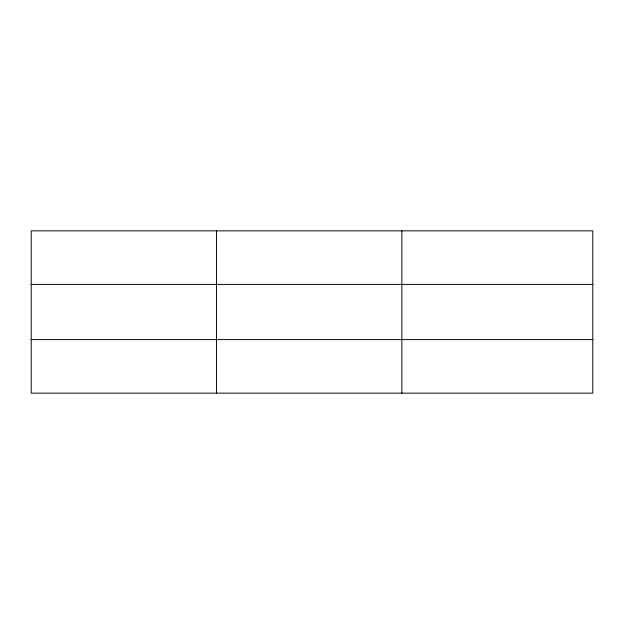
<?xml version="1.0" encoding="UTF-8"?>
<svg xmlns="http://www.w3.org/2000/svg" width="624" height="624" viewBox="0 0 624 624"><rect width="100%" height="100%" fill="white"/><g stroke="black" fill="none" stroke-linecap="round" stroke-linejoin="round"><path stroke-width="0.94" d="M216.528 393.136L216.528 230.864M401.856 393.136L401.856 230.864M592.8 284.411L592.8 230.864L31.2 230.864L31.2 393.136L592.8 393.136L592.8 284.411L31.2 284.411M31.2 339.589L592.8 339.589"/></g></svg>
